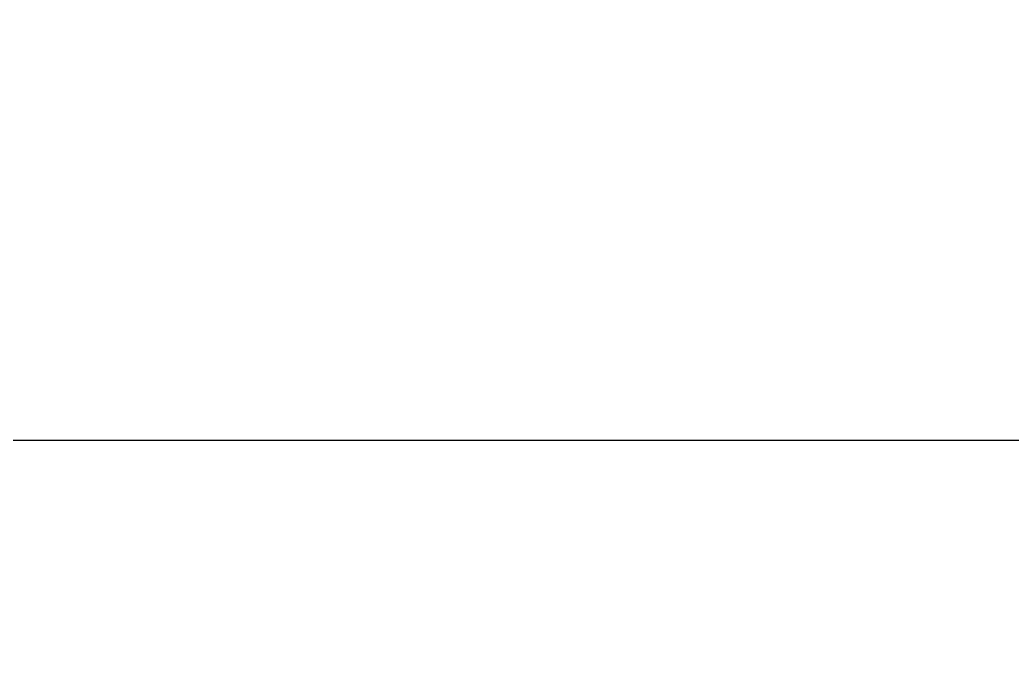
# Model space of a CAD drawing. Header units: inches. Extents: x 21 to 38546, y 13 to 15001.
# Drawn here: x 5431.59 to 5443.43, y 976.3 to 984.11 of the extents above; entities that cross this region are included whole.
import ezdxf

# ---------------------------------------------------------------- set-up
doc = ezdxf.new("R2010")
doc.units = ezdxf.units.IN
doc.header["$MEASUREMENT"] = 0
doc.set_wipeout_variables(frame=1)
doc.linetypes.add('DOT', pattern=[6.35, 0, -6.35])
doc.linetypes.add('HIDDEN', pattern=[9.525, 6.35, -3.175])
for name, color, linetype, lineweight in [('Z_MİM_-KM-BEAM-RAY', 8, 'DOT', 25), ('Z_MİM_-KM-GLAZ', 8, 'Continuous', 25), ('Z_MİM_-KM-STRS', 8, 'Continuous', 25), ('Z_MİM_-KM-STRS-HID', 8, 'HIDDEN', 25), ('Z_MİM_-KM-WALL-PL', 8, 'Continuous', 25), ('Z_MİM_-KM-WALL-PLASTER', 8, 'Continuous', 25), ('Z_MİM_ALUMINIUM', 8, 'Continuous', 25)]:
    doc.layers.add(name, color=color, linetype=linetype, lineweight=lineweight)

# ---------------------------------------------------------------- blocks, each defined once
blk = doc.blocks.new('-KM_Kiriş İzi_ZK')
at = {"layer": 'Z_MİM_-KM-BEAM-RAY'}
blk.add_line((2035, 0), (2654.999, 0), dxfattribs=at)
blk = doc.blocks.new('-KM-AL5 140_164')
blk.add_wipeout([(151.488, -34.02), (151.726, -15.48), (149.45, -15.45), (149.45, 7.15), (9.45, 7.15), (9.45, -15.45), (7.398, -15.45), (7.567, -34.061)])
at = {"layer": 'Z_MİM_ALUMINIUM', "elevation": 0.002}
blk.add_lwpolyline([(15.193, -18.45), (143.83, -18.45)], dxfattribs=at)

msp = doc.modelspace()

# ---------------------------------------------------------------- linework, layer by layer
at = {"layer": 'Z_MİM_-KM-STRS'}
msp.add_lwpolyline([(5436.757, 982.083), (5436.757, 667.083), (4546.757, 667.083), (4546.757, 982.083)], dxfattribs=at)
at = {"layer": 'Z_MİM_-KM-STRS-HID'}
msp.add_lwpolyline([(5431.757, 982.083), (5431.757, 672.083), (4551.757, 672.083), (4551.757, 982.083)], dxfattribs=at)
at = {"layer": 'Z_MİM_-KM-WALL-PL'}
msp.add_lwpolyline([(4641.757, 982.083), (3331.758, 982.083), (3331.758, 1637.083), (3041.758, 1637.083), (3041.758, 2582.084), (6831.758, 2582.084), (6831.758, 982.083), (5341.758, 982.083)], dxfattribs=at)
at = {"layer": 'Z_MİM_-KM-WALL-PLASTER'}
msp.add_lwpolyline([(4644.257, 1293.058), (4644.257, 979.583), (3329.258, 979.583), (3329.258, 1634.583), (3039.258, 1634.583), (3039.258, 2584.584), (6834.258, 2584.584), (6834.258, 979.583), (5339.257, 979.583), (5339.257, 1293.058)], dxfattribs=at)

# ---------------------------------------------------------------- block references
at = {"layer": 'Z_MİM_-KM-BEAM-RAY'}
msp.add_blockref('-KM_Kiriş İzi_ZK', (3331.714, 982.083), dxfattribs=at)

# ---------------------------------------------------------------- next in the draw order: block references
at = {"layer": 'Z_MİM_-KM-GLAZ'}
msp.add_blockref('-KM-AL5 140_164', (5357.307, 997.533), dxfattribs=at)

doc.saveas('drawing.dxf')
